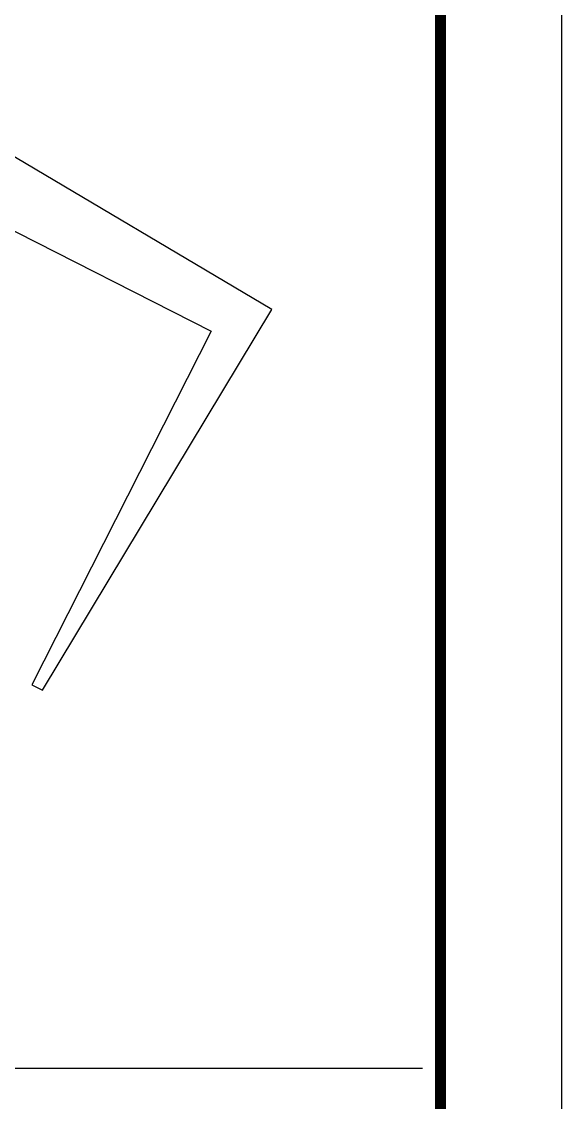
# Model space of a CAD drawing. Extents: x 23317406 to 24383751, y 42324270 to 43451021.
# Drawn here: x 24128531 to 24137461, y 43422039 to 43439897 of the extents above; entities that cross this region are included whole.
import ezdxf

# ---------------------------------------------------------------- set-up
doc = ezdxf.new("R2010")
doc.units = 0
doc.header["$MEASUREMENT"] = 0
doc.layers.get('0').update_dxf_attribs({"linetype": 'CONTINUOUS'})
doc.layers.add('CT', color=9, linetype='CONTINUOUS')
doc.layers.add('FRAME', color=7, linetype='CONTINUOUS')

msp = doc.modelspace()

# ---------------------------------------------------------------- linework, layer by layer
msp.add_line((24100502.10026, 43422604.97876, -1), (24135160.46297, 43422604.97876, -1))
at = {"layer": 'CT', "color": 6, "linetype": 'ByBlock'}
for p, q in [((24132670.95632, 43435140.76148, -1), (24118714.80328, 43443398.49198, -1)), ((24128007.54701, 43436641.99979, -1), (24131669.71961, 43434780.7715, -1)), ((24128877.81341, 43428848.37166, -1), (24132670.95632, 43435140.76148, -1)), ((24131669.71961, 43434780.7715, -1), (24128701.61025, 43428940.68794, -1)), ((24128701.61025, 43428940.68794, -1), (24128877.81341, 43428848.37166, -1))]:
    msp.add_line(p, q, dxfattribs=at)
at = {"layer": 'FRAME'}
msp.add_lwpolyline([(23899660.94955, 43282820.72709), (23899660.94955, 43451020.72709), (24137460.94955, 43451020.72709), (24137460.94955, 43282820.72709)], close=True, dxfattribs=at)
at = {"layer": 'FRAME', "const_width": 180}
msp.add_lwpolyline([(23904660.94955, 43284820.72709), (23904660.94955, 43449020.72709), (24135460.94955, 43449020.72709), (24135460.94955, 43284820.72709)], close=True, dxfattribs=at)

doc.saveas('drawing.dxf')
